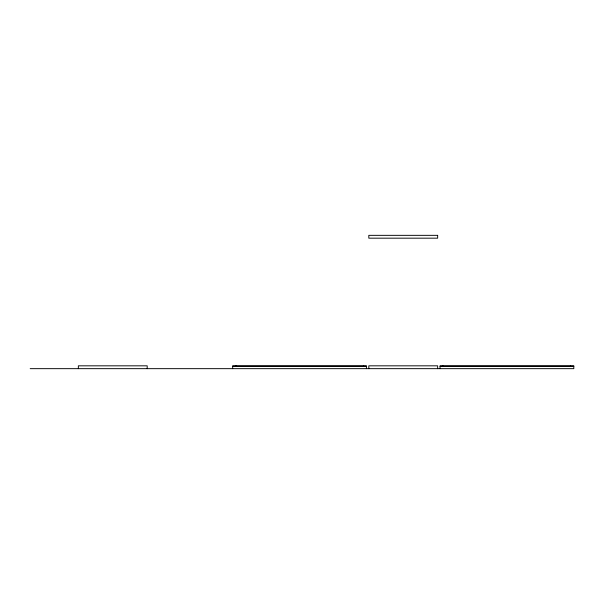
<?xml version="1.0" encoding="UTF-8"?>
<svg xmlns="http://www.w3.org/2000/svg" width="604" height="604" viewBox="0 0 604 604"><rect width="100%" height="100%" fill="white"/><g stroke="black" fill="none" stroke-linecap="round" stroke-linejoin="round"><path stroke-width="0.91" d="M232.668 366.273L366.424 366.273M440.037 366.273L573.8 366.273M30.2 368.659L573.8 368.659L573.8 365.828L440.037 365.828L440.037 368.659M570.523 365.828L570.523 366.273M442.868 365.828L442.868 366.273M437.658 368.659L437.658 365.828L368.81 365.828L368.81 368.659M366.424 368.659L366.424 365.828L232.668 365.828L232.668 368.659M363.593 365.828L363.593 366.273M235.945 365.828L235.945 366.273M147.195 368.659L147.195 365.828L78.354 365.828L78.354 368.659M437.658 235.341L368.81 235.341L368.81 238.172L437.658 238.172L437.658 235.341"/></g></svg>
